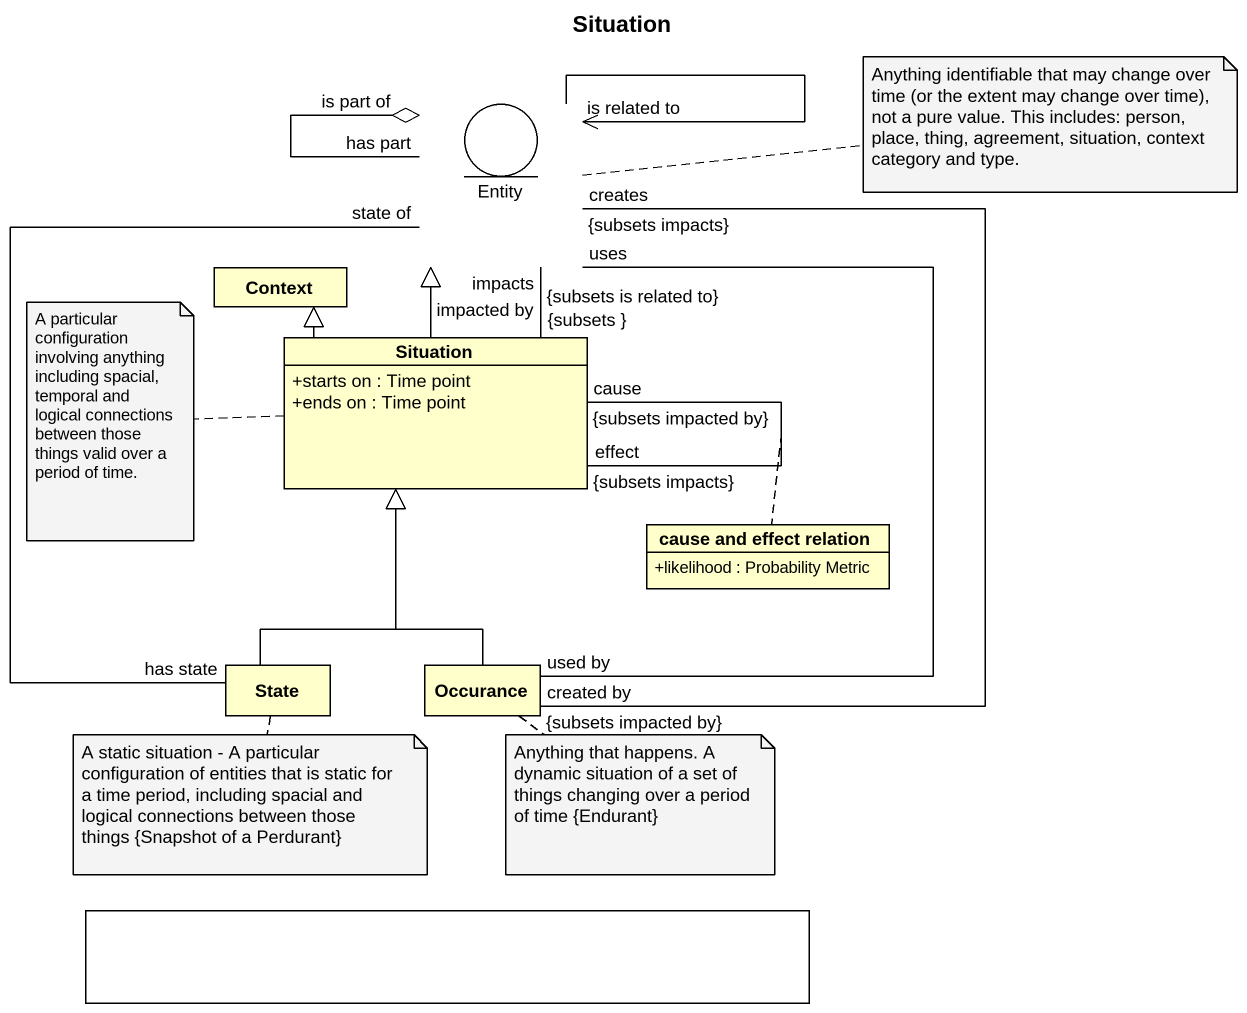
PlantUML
@startuml
title Situation
allowmixing
hide circle
hide empty members
skinparam classAttributeIconSize 0
entity "Entity" as Entity_
class Context
class Situation {
  +starts on : Time point
  +ends on : Time point
}
class "cause and effect relation" as cause_and_effect_relation {
  +likelihood : Probability Metric
}
class "State" as State_
class Occurance
rectangle " " as rectangle1
Entity_ "is part of" o-- "has part" Entity_
Entity_ --> "is related to" Entity_
Situation -up-|> Entity_
Situation "impacted by\n{subsets }" -up- "impacts\n{subsets is related to}" Entity_
Situation -up-|> Context
Situation "effect\n{subsets impacts}" -- "cause\n{subsets impacted by}" Situation
(Situation, Situation) .. cause_and_effect_relation
State_ "has state" -up- "state of" Entity_
State_ -up-|> Situation
Occurance "created by\n{subsets impacted by}" -up- "creates\n{subsets impacts}" Entity_
Occurance "used by" -up- "uses" Entity_
Occurance -up-|> Situation
note right of Entity_ : Anything identifiable that may change over time (or the extent may change over time), not a pure value. This includes: person, place, thing, agreement, situation, context category and type.
note left of Situation : A particular configuration involving anything including spacial, temporal and logical connections between those things valid over a period of time.
note bottom of State_ : A static situation - A particular configuration of entities that is static for a time period, including spacial and logical connections between those things {Snapshot of a Perdurant}
note bottom of Occurance : Anything that happens. A dynamic situation of a set of things changing over a period of time {Endurant}
@enduml
